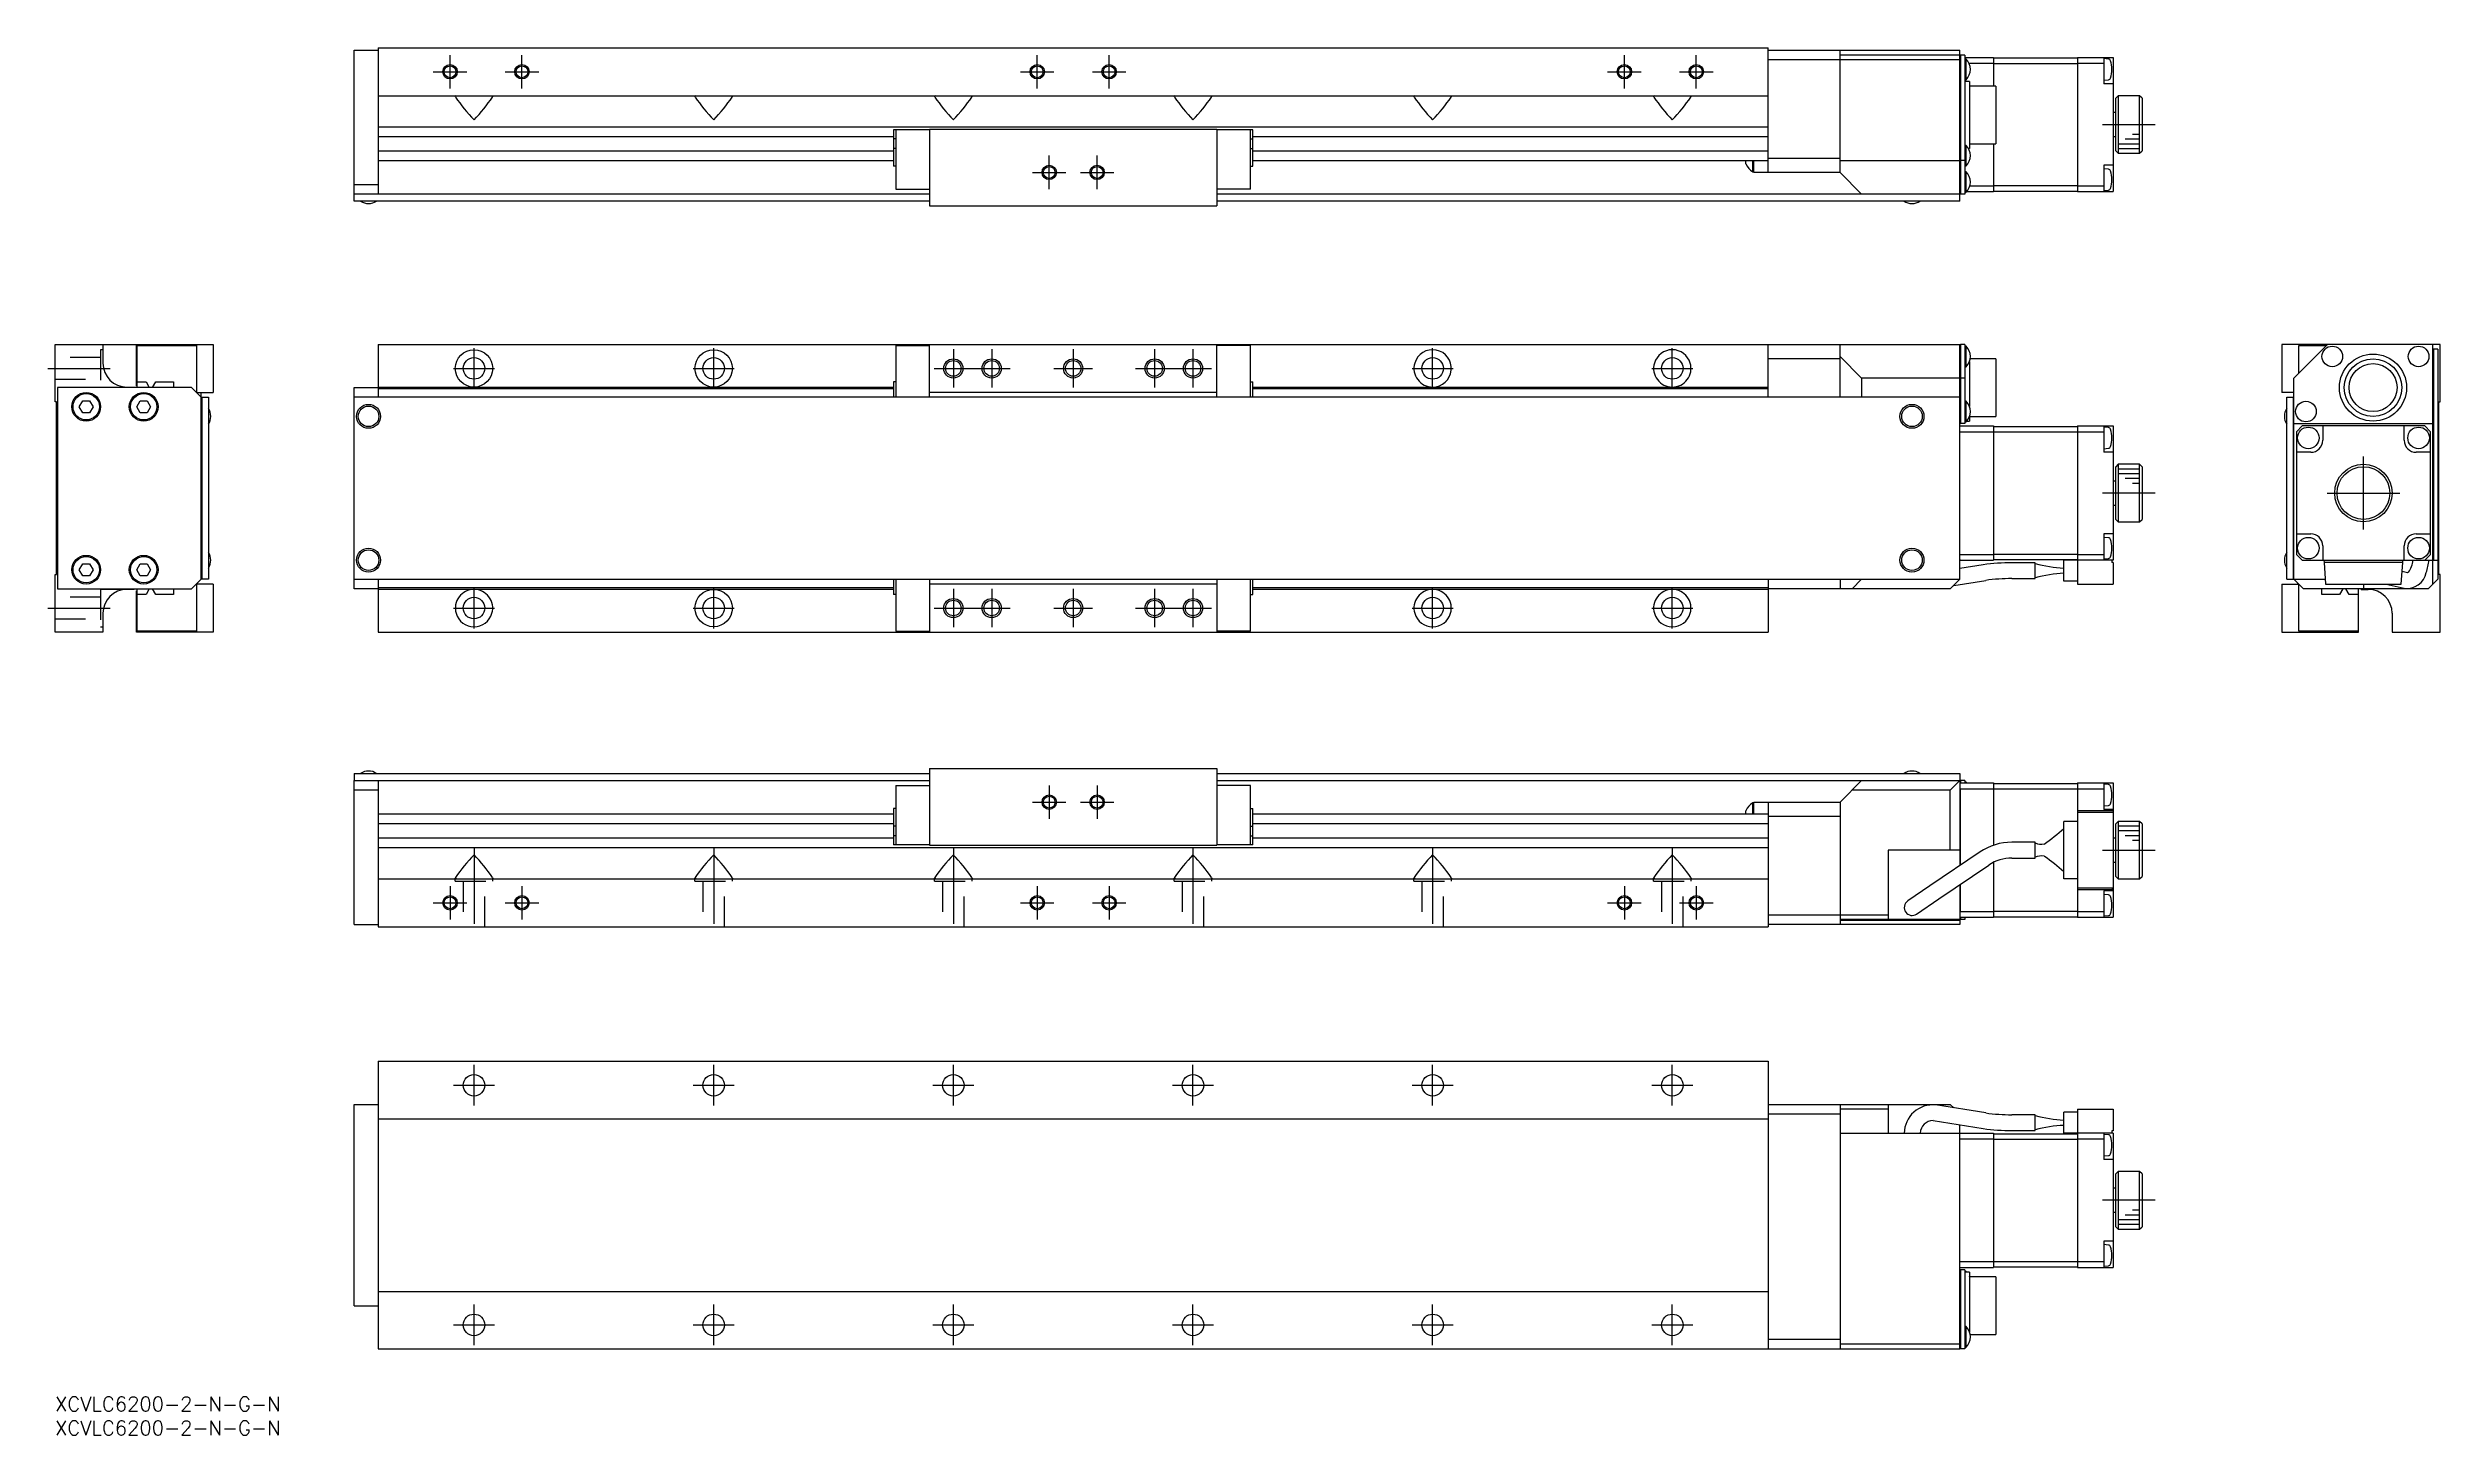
# Model space of a CAD drawing. Extents: x -2 to 498, y -8 to 281.
import ezdxf

# ---------------------------------------------------------------- set-up
doc = ezdxf.new("R2010")
doc.units = 0
doc.header["$LTSCALE"] = 0.5
doc.linetypes.add('CENTER', pattern=[50.8, 31.75, -6.35, 6.35, -6.35])
doc.linetypes.add('DASHED', pattern=[19.05, 12.7, -6.35])
for name, color, linetype in [('MSM_CENTER', 1, 'CENTER'), ('MSM_CONTINUOUS', 7, 'CONTINUOUS'), ('MSM_DASHED', 4, 'DASHED'), ('MSM_NARROW', 5, 'CONTINUOUS'), ('MSM_PART_NUMBER', 7, 'CONTINUOUS')]:
    doc.layers.add(name, color=color, linetype=linetype)
doc.styles.get("Standard").update_dxf_attribs({"font": 'txt.shx', "height": 3, "bigfont": 'bigfont.shx'})

# ---------------------------------------------------------------- blocks, each defined once
blk = doc.blocks.new('*U2')
at = {"layer": 'MSM_PART_NUMBER'}
blk.add_text('XCVLC6200-2-N-G-N', height=3, dxfattribs=at).set_placement((0, -3))
blk = doc.blocks.new('*U3')
at = {"layer": 'MSM_PART_NUMBER'}
blk.add_text('XCVLC6200-2-N-G-N', height=3, dxfattribs=at).set_placement((0, -8))

msp = doc.modelspace()

# ---------------------------------------------------------------- linework, layer by layer
at = {"layer": 'MSM_CENTER'}
for p, q in [((82.41, 272.96), (82.41, 279.96)), ((97.41, 272.96), (97.41, 279.96)), ((204.91, 272.96), (204.91, 279.96)), ((219.91, 272.96), (219.91, 279.96)), ((327.41, 272.96), (327.41, 279.96)), ((342.41, 272.96), (342.41, 279.96)), ((78.91, 276.46), (85.91, 276.46)), ((93.91, 276.46), (100.91, 276.46)), ((201.41, 276.46), (208.41, 276.46)), ((216.41, 276.46), (223.41, 276.46)), ((323.91, 276.46), (330.91, 276.46)), ((338.91, 276.46), (345.91, 276.46)), ((427.19, 265.46), (438.14, 265.46)), ((203.91, 255.46), (210.91, 255.46)), ((207.41, 251.96), (207.41, 258.96)), ((213.91, 255.46), (220.91, 255.46)), ((217.41, 251.96), (217.41, 258.96)), ((87.41, 210.32), (87.41, 218.82)), ((137.41, 210.32), (137.41, 218.82)), ((187.41, 218.57), (187.41, 210.57)), ((195.41, 218.57), (195.41, 210.57)), ((212.41, 218.57), (212.41, 210.57)), ((229.41, 218.57), (229.41, 210.57)), ((237.41, 218.57), (237.41, 210.57)), ((287.41, 210.32), (287.41, 218.82)), ((337.41, 210.32), (337.41, 218.82)), ((-1.5, 214.57), (11.5, 214.57)), ((83.16, 214.57), (91.66, 214.57)), ((133.16, 214.57), (141.66, 214.57)), ((183.41, 214.57), (199.41, 214.57)), ((208.41, 214.57), (216.41, 214.57)), ((225.41, 214.57), (241.41, 214.57)), ((283.16, 214.57), (291.66, 214.57)), ((333.16, 214.57), (341.66, 214.57)), ((481.6, 180.97), (481.6, 196.17)), ((438.14, 188.57), (427.19, 188.57)), ((474, 188.57), (489.2, 188.57)), ((87.41, 160.32), (87.41, 168.82)), ((137.41, 160.32), (137.41, 168.82)), ((187.41, 168.57), (187.41, 160.57)), ((195.41, 168.57), (195.41, 160.57)), ((212.41, 168.57), (212.41, 160.57)), ((229.41, 168.57), (229.41, 160.57)), ((237.41, 168.57), (237.41, 160.57)), ((287.41, 160.32), (287.41, 168.82)), ((337.41, 160.32), (337.41, 168.82)), ((-1.5, 164.57), (11.5, 164.57)), ((83.16, 164.57), (91.66, 164.57)), ((133.16, 164.57), (141.66, 164.57)), ((183.41, 164.57), (199.41, 164.57)), ((208.41, 164.57), (216.41, 164.57)), ((225.41, 164.57), (241.41, 164.57)), ((283.16, 164.57), (291.66, 164.57)), ((333.16, 164.57), (341.66, 164.57)), ((207.41, 127.57), (207.41, 120.57)), ((217.41, 127.57), (217.41, 120.57)), ((203.91, 124.07), (210.91, 124.07)), ((213.91, 124.07), (220.91, 124.07)), ((87.41, 114.57), (87.41, 96.07)), ((137.41, 114.57), (137.41, 96.07)), ((187.41, 114.57), (187.41, 96.07)), ((237.41, 114.57), (237.41, 96.07)), ((287.41, 114.57), (287.41, 96.07)), ((337.41, 114.57), (337.41, 96.07)), ((427.19, 114.07), (438.14, 114.07)), ((82.41, 106.57), (82.41, 99.57)), ((97.41, 106.57), (97.41, 99.57)), ((204.91, 106.57), (204.91, 99.57)), ((219.91, 106.57), (219.91, 99.57)), ((327.41, 106.57), (327.41, 99.57)), ((342.41, 106.57), (342.41, 99.57)), ((78.91, 103.07), (85.91, 103.07)), ((93.91, 103.07), (100.91, 103.07)), ((201.41, 103.07), (208.41, 103.07)), ((216.41, 103.07), (223.41, 103.07)), ((323.91, 103.07), (330.91, 103.07)), ((338.91, 103.07), (345.91, 103.07)), ((83.16, 65), (91.66, 65)), ((87.41, 60.75), (87.41, 69.25)), ((133.16, 65), (141.66, 65)), ((137.41, 60.75), (137.41, 69.25)), ((183.16, 65), (191.66, 65)), ((187.41, 60.75), (187.41, 69.25)), ((233.16, 65), (241.66, 65)), ((237.41, 60.75), (237.41, 69.25)), ((283.16, 65), (291.66, 65)), ((287.41, 60.75), (287.41, 69.25)), ((333.16, 65), (341.66, 65)), ((337.41, 60.75), (337.41, 69.25)), ((438.14, 41), (427.19, 41)), ((83.16, 15), (91.66, 15)), ((87.41, 10.75), (87.41, 19.25)), ((133.16, 15), (141.66, 15)), ((137.41, 10.75), (137.41, 19.25)), ((183.16, 15), (191.66, 15)), ((187.41, 10.75), (187.41, 19.25)), ((233.16, 15), (241.66, 15)), ((237.41, 10.75), (237.41, 19.25)), ((283.16, 15), (291.66, 15)), ((287.41, 10.75), (287.41, 19.25)), ((333.16, 15), (341.66, 15)), ((337.41, 10.75), (337.41, 19.25))]:
    msp.add_line(p, q, dxfattribs=at)
at = {"layer": 'MSM_CONTINUOUS'}
for p, q in [((62.41, 250.96), (62.41, 280.96)), ((62.41, 280.96), (67.41, 280.96)), ((67.41, 281.46), (67.41, 250.96)), ((67.41, 281.46), (357.41, 281.46)), ((357.41, 255.46), (357.41, 281.46)), ((357.41, 280.96), (397.41, 280.96)), ((372.41, 255.46), (372.41, 280.96)), ((397.41, 279.96), (372.41, 279.96)), ((397.41, 280.06), (397.31, 279.96)), ((397.41, 280.06), (397.41, 280.96)), ((397.41, 250.96), (397.41, 279.96)), ((397.51, 279.96), (397.41, 279.86)), ((397.51, 279.96), (397.51, 250.96)), ((398.41, 279.96), (397.51, 279.96)), ((398.41, 279.96), (398.41, 250.96)), ((397.41, 278.96), (357.41, 278.96)), ((398.41, 279.46), (404.41, 279.46)), ((398.7, 279.11), (398.41, 279.11)), ((398.41, 274.81), (398.7, 274.81)), ((398.7, 274.81), (398.7, 279.11)), ((399.32, 278.26), (404.41, 278.26)), ((404.41, 279.46), (404.41, 273.46)), ((404.41, 279.36), (421.91, 279.36)), ((404.41, 278.21), (421.91, 278.21)), ((421.91, 279.46), (421.91, 251.46)), ((421.91, 279.46), (429.41, 279.46)), ((421.91, 278.26), (427.41, 278.26)), ((427.41, 279.46), (427.41, 273.96)), ((428.4, 279.12), (427.41, 279.21)), ((427.41, 274.71), (428.4, 274.79)), ((429.41, 279.46), (429.41, 251.46)), ((67.41, 271.46), (357.41, 271.46)), ((83.67, 271.46), (83.51, 271.33)), ((83.54, 271.2), (83.51, 271.33)), ((91.15, 271.46), (91.31, 271.33)), ((91.28, 271.2), (91.31, 271.33)), ((133.67, 271.46), (133.51, 271.33)), ((133.54, 271.2), (133.51, 271.33)), ((141.15, 271.46), (141.31, 271.33)), ((141.28, 271.2), (141.31, 271.33)), ((183.67, 271.46), (183.51, 271.33)), ((183.54, 271.2), (183.51, 271.33)), ((191.15, 271.46), (191.31, 271.33)), ((191.28, 271.2), (191.31, 271.33)), ((233.67, 271.46), (233.51, 271.33)), ((233.54, 271.2), (233.51, 271.33)), ((241.15, 271.46), (241.31, 271.33)), ((241.28, 271.2), (241.31, 271.33)), ((283.67, 271.46), (283.51, 271.33)), ((283.54, 271.2), (283.51, 271.33)), ((291.15, 271.46), (291.31, 271.33)), ((291.28, 271.2), (291.31, 271.33)), ((333.67, 271.46), (333.51, 271.33)), ((333.54, 271.2), (333.51, 271.33)), ((341.15, 271.46), (341.31, 271.33)), ((341.28, 271.2), (341.31, 271.33)), ((399.41, 274.46), (398.41, 274.46)), ((399.41, 274.46), (399.41, 260.46)), ((404.91, 273.46), (399.41, 273.46)), ((404.91, 273.46), (404.91, 261.46)), ((429.41, 273.96), (427.41, 273.96)), ((430.41, 271.46), (429.91, 270.96)), ((429.91, 259.96), (429.91, 270.96)), ((434.91, 271.46), (430.41, 271.46)), ((430.41, 271.46), (430.41, 259.46)), ((435.41, 270.96), (434.91, 271.46)), ((434.91, 259.46), (434.91, 271.46)), ((435.41, 270.96), (435.41, 259.96)), ((67.41, 264.96), (357.41, 264.96)), ((429.91, 267.96), (429.41, 267.96)), ((67.41, 262.99), (174.91, 262.99)), ((174.91, 259.92), (67.41, 259.92)), ((174.91, 264.36), (174.91, 256.76)), ((182.41, 264.36), (174.91, 264.36)), ((175.41, 262.48), (174.91, 262.48)), ((175.41, 260.43), (174.91, 260.43)), ((175.41, 264.36), (175.41, 251.96)), ((182.41, 264.46), (182.41, 248.46)), ((182.41, 264.46), (242.41, 264.46)), ((242.41, 264.46), (242.41, 248.46)), ((249.91, 264.36), (242.41, 264.36)), ((249.41, 251.96), (249.41, 264.36)), ((249.41, 262.48), (249.91, 262.48)), ((249.41, 260.43), (249.91, 260.43)), ((249.91, 256.76), (249.91, 264.36)), ((249.91, 262.99), (357.41, 262.99)), ((357.41, 259.92), (249.91, 259.92)), ((398.7, 261.11), (398.41, 261.11)), ((398.7, 256.81), (398.7, 261.11)), ((399.21, 260.46), (399.41, 260.46)), ((399.41, 261.46), (404.91, 261.46)), ((404.41, 261.46), (404.41, 251.46)), ((429.41, 262.96), (429.91, 262.96)), ((429.91, 259.96), (430.41, 259.46)), ((434.91, 259.46), (435.41, 259.96)), ((67.41, 257.96), (174.91, 257.96)), ((175.41, 256.76), (174.91, 256.76)), ((175.41, 256.76), (174.91, 256.76)), ((249.41, 256.76), (249.91, 256.76)), ((249.41, 256.76), (249.91, 256.76)), ((249.91, 257.96), (357.41, 257.96)), ((352.76, 257.24), (352.76, 257.96)), ((354.21, 255.61), (354.21, 257.96)), ((354.21, 255.61), (354.41, 255.61)), ((354.41, 255.46), (354.41, 257.96)), ((372.41, 255.46), (354.41, 255.46)), ((357.41, 258.46), (372.41, 258.46)), ((372.41, 257.96), (397.41, 257.96)), ((372.41, 255.46), (376.91, 250.96)), ((397.41, 258), (397.51, 257.96)), ((398.41, 257.96), (397.51, 257.96)), ((398.41, 256.81), (398.7, 256.81)), ((398.7, 255.61), (398.41, 255.61)), ((398.7, 251.31), (398.7, 255.61)), ((427.41, 256.96), (427.41, 251.46)), ((429.41, 256.96), (427.41, 256.96)), ((428.4, 256.12), (427.41, 256.21)), ((430.41, 259.46), (434.91, 259.46)), ((62.41, 252.96), (67.41, 252.96)), ((182.41, 250.96), (62.41, 250.96)), ((62.51, 250.96), (62.41, 250.86)), ((62.41, 249.46), (62.41, 250.86)), ((175.41, 251.96), (182.41, 251.96)), ((175.41, 251.96), (182.41, 251.96)), ((249.41, 251.96), (242.41, 251.96)), ((249.41, 251.96), (242.41, 251.96)), ((397.41, 250.96), (242.41, 250.96)), ((397.41, 250.86), (397.31, 250.96)), ((397.41, 251.06), (397.51, 250.96)), ((397.41, 249.46), (397.41, 250.86)), ((398.41, 250.96), (397.51, 250.96)), ((398.41, 251.31), (398.7, 251.31)), ((398.85, 251.46), (404.41, 251.46)), ((399.5, 252.66), (404.41, 252.66)), ((404.41, 252.7), (421.91, 252.7)), ((404.41, 251.56), (421.91, 251.56)), ((421.91, 252.66), (427.41, 252.66)), ((421.91, 251.46), (429.41, 251.46)), ((427.41, 251.71), (428.4, 251.79)), ((182.41, 249.46), (62.41, 249.46)), ((182.41, 248.46), (242.41, 248.46)), ((397.41, 249.46), (242.41, 249.46)), ((0, 207.57), (0, 219.57)), ((0, 219.57), (33, 219.57)), ((10, 219.57), (10, 215.67)), ((17, 219.47), (10, 219.47)), ((17, 210.97), (17, 219.57)), ((17.1, 210.57), (17.1, 219.37)), ((17.1, 219.37), (29.5, 219.37)), ((29.5, 219.37), (29.5, 209.57)), ((33, 219.57), (33, 209.57)), ((67.41, 219.57), (67.41, 208.57)), ((67.41, 219.57), (397.41, 219.57)), ((175.41, 219.37), (175.41, 208.57)), ((175.41, 219.37), (182.41, 219.37)), ((182.41, 208.57), (182.41, 219.57)), ((242.41, 208.57), (242.41, 219.57)), ((249.41, 219.37), (242.41, 219.37)), ((249.41, 208.57), (249.41, 219.37)), ((357.41, 208.57), (357.41, 219.57)), ((372.41, 216.57), (357.41, 216.57)), ((372.41, 208.57), (372.41, 219.57)), ((372.41, 217.07), (376.91, 212.57)), ((397.41, 170.57), (397.41, 219.57)), ((397.41, 219.47), (397.51, 219.57)), ((397.51, 219.57), (397.51, 203.07)), ((398.41, 219.57), (397.51, 219.57)), ((398.41, 219.57), (398.41, 203.07)), ((398.7, 219.22), (398.41, 219.22)), ((398.41, 214.92), (398.7, 214.92)), ((398.7, 214.92), (398.7, 219.22)), ((399.41, 216), (399.41, 206.65)), ((404.91, 216.57), (399.57, 216.57)), ((404.91, 216.57), (404.91, 204.57)), ((497.6, 219.57), (464.6, 219.57)), ((464.6, 219.57), (464.6, 209.57)), ((474.1, 219.57), (467.1, 212.57)), ((468.1, 219.37), (473.9, 219.37)), ((468.1, 213.57), (468.1, 219.37)), ((496.1, 169.57), (496.1, 219.57)), ((497.1, 218.57), (496.1, 218.57)), ((496.2, 218.57), (496.2, 174.57)), ((497.1, 218.57), (497.1, 170.57)), ((497.6, 207.57), (497.6, 219.57)), ((28.5, 210.57), (0.5, 210.57)), ((0.5, 210.57), (0.5, 168.57)), ((15, 210.67), (16.5, 210.67)), ((16.5, 210.57), (16.5, 210.67)), ((17.1, 210.97), (17, 210.97)), ((17.1, 211.77), (18.98, 211.77)), ((18.98, 211.77), (19.66, 210.58)), ((20.34, 210.58), (21.02, 211.77)), ((21.02, 211.77), (24.7, 211.77)), ((24.7, 211.77), (24.7, 210.57)), ((30.5, 208.57), (28.5, 210.57)), ((62.41, 168.57), (62.41, 210.57)), ((62.41, 210.57), (67.41, 210.57)), ((67.41, 210.67), (174.91, 210.67)), ((67.41, 210.37), (174.91, 210.37)), ((175.41, 211.77), (174.91, 211.77)), ((174.91, 211.77), (174.91, 208.57)), ((249.41, 211.77), (249.91, 211.77)), ((249.91, 208.57), (249.91, 211.77)), ((249.91, 210.67), (357.41, 210.67)), ((249.91, 210.37), (357.41, 210.37)), ((376.91, 212.57), (376.91, 208.57)), ((397.41, 212.57), (376.91, 212.57)), ((397.41, 212.53), (397.51, 212.57)), ((398.41, 212.57), (397.51, 212.57)), ((467.1, 170.57), (467.1, 212.57)), ((0.3, 207.57), (0, 207.57)), ((0.3, 171.57), (0.3, 207.57)), ((5.06, 206.57), (5.78, 207.82)), ((5.78, 205.32), (5.06, 206.57)), ((5.78, 207.82), (7.22, 207.82)), ((7.22, 205.32), (5.78, 205.32)), ((7.22, 207.82), (7.94, 206.57)), ((7.94, 206.57), (7.22, 205.32)), ((17.06, 206.57), (17.78, 207.82)), ((17.78, 205.32), (17.06, 206.57)), ((17.78, 207.82), (19.22, 207.82)), ((19.22, 205.32), (17.78, 205.32)), ((19.22, 207.82), (19.94, 206.57)), ((19.94, 206.57), (19.22, 205.32)), ((29.7, 209.57), (33, 209.57)), ((29.7, 209.37), (29.7, 209.57)), ((30.5, 170.57), (30.5, 209.57)), ((30.5, 208.57), (32, 208.57)), ((30.6, 208.57), (30.6, 170.57)), ((32, 208.57), (32, 170.57)), ((397.41, 208.57), (62.41, 208.57)), ((242.41, 209.57), (182.41, 209.57)), ((398.7, 207.72), (398.41, 207.72)), ((398.7, 203.42), (398.7, 207.72)), ((467.1, 209.57), (464.6, 209.57)), ((465.6, 208.57), (467.1, 208.57)), ((465.6, 170.57), (465.6, 208.57)), ((467, 170.57), (467, 208.57)), ((497.3, 207.57), (497.6, 207.57)), ((497.3, 171.57), (497.3, 207.57)), ((397.41, 203.17), (397.51, 203.07)), ((397.41, 202.57), (404.41, 202.57)), ((397.41, 201.37), (404.41, 201.37)), ((398.41, 203.07), (397.51, 203.07)), ((398.41, 203.42), (398.7, 203.42)), ((398.85, 203.57), (399.41, 203.57)), ((399.41, 204.5), (399.41, 203.57)), ((399.44, 204.57), (404.91, 204.57)), ((404.41, 202.57), (404.41, 174.57)), ((404.41, 202.47), (421.91, 202.47)), ((404.41, 201.33), (421.91, 201.33)), ((421.91, 202.57), (429.41, 202.57)), ((421.91, 202.57), (421.91, 169.57)), ((421.91, 201.37), (427.41, 201.37)), ((427.41, 202.57), (427.41, 197.07)), ((428.4, 202.24), (427.41, 202.32)), ((429.41, 202.57), (429.41, 174.57)), ((467.1, 203.07), (496.1, 203.07)), ((468.8, 202.57), (467.6, 201.37)), ((467.6, 201.37), (467.6, 175.77)), ((494.4, 202.57), (468.8, 202.57)), ((473.1, 202.57), (473.1, 199.57)), ((490.1, 199.57), (490.1, 202.57)), ((495.6, 201.37), (494.4, 202.57)), ((495.6, 175.77), (495.6, 201.37)), ((427.41, 197.82), (428.4, 197.91)), ((429.41, 197.07), (427.41, 197.07)), ((470.6, 197.07), (467.6, 197.07)), ((495.6, 197.07), (492.6, 197.07)), ((429.91, 191.07), (429.41, 191.07)), ((430.41, 194.57), (429.91, 194.07)), ((429.91, 183.07), (429.91, 194.07)), ((430.41, 194.57), (430.41, 182.57)), ((434.91, 194.57), (430.41, 194.57)), ((434.91, 182.57), (434.91, 194.57)), ((435.41, 194.07), (434.91, 194.57)), ((435.41, 194.07), (435.41, 183.07)), ((429.41, 186.07), (429.91, 186.07)), ((427.41, 180.07), (427.41, 174.57)), ((429.41, 180.07), (427.41, 180.07)), ((429.91, 183.07), (430.41, 182.57)), ((430.41, 182.57), (434.91, 182.57)), ((434.91, 182.57), (435.41, 183.07)), ((467.6, 180.07), (470.6, 180.07)), ((492.6, 180.07), (495.6, 180.07)), ((397.41, 175.77), (404.41, 175.77)), ((404.41, 175.82), (421.91, 175.82)), ((421.91, 175.77), (427.41, 175.77)), ((428.4, 179.24), (427.41, 179.32)), ((427.41, 174.82), (428.4, 174.91)), ((467.6, 175.77), (468.8, 174.57)), ((473.1, 177.57), (473.1, 174.57)), ((490.1, 174.57), (490.1, 177.57)), ((494.4, 174.57), (495.6, 175.77)), ((0, 159.57), (0, 171.57)), ((0, 171.57), (0.3, 171.57)), ((5.06, 172.57), (5.78, 173.82)), ((5.78, 171.32), (5.06, 172.57)), ((5.78, 173.82), (7.22, 173.82)), ((7.22, 171.32), (5.78, 171.32)), ((7.22, 173.82), (7.94, 172.57)), ((7.94, 172.57), (7.22, 171.32)), ((17.06, 172.57), (17.78, 173.82)), ((17.78, 171.32), (17.06, 172.57)), ((17.78, 173.82), (19.22, 173.82)), ((19.22, 171.32), (17.78, 171.32)), ((19.22, 173.82), (19.94, 172.57)), ((19.94, 172.57), (19.22, 171.32)), ((28.5, 168.57), (30.5, 170.57)), ((29.7, 169.57), (29.7, 169.77)), ((32, 170.57), (30.5, 170.57)), ((62.41, 170.57), (397.41, 170.57)), ((67.41, 170.57), (67.41, 159.57)), ((174.91, 170.57), (174.91, 167.37)), ((175.41, 170.57), (175.41, 159.77)), ((182.41, 170.57), (182.41, 159.57)), ((242.41, 170.57), (242.41, 159.57)), ((249.41, 159.77), (249.41, 170.57)), ((249.91, 167.37), (249.91, 170.57)), ((357.41, 170.57), (357.41, 159.57)), ((372.41, 170.57), (372.41, 168.57)), ((376.91, 170.57), (374.91, 168.57)), ((395.41, 168.57), (397.41, 170.57)), ((396.12, 169.28), (402.8, 170.34)), ((397.41, 174.67), (397.51, 174.57)), ((402.28, 173.6), (397.41, 172.83)), ((397.51, 174.57), (404.41, 174.57)), ((404.41, 174.67), (421.91, 174.67)), ((413.11, 174.02), (408.25, 174.02)), ((408.25, 170.72), (413.11, 170.72)), ((413.11, 170.72), (413.11, 174.02)), ((419.11, 170.17), (419.11, 174.57)), ((429.41, 174.57), (419.11, 174.57)), ((421.91, 170.17), (419.11, 170.17)), ((429.11, 174.57), (429.11, 174.07)), ((429.41, 174.07), (429.11, 174.07)), ((429.41, 174.07), (429.41, 169.57)), ((465.6, 170.57), (473.63, 170.57)), ((469.1, 168.57), (467.1, 170.57)), ((467.9, 169.57), (467.9, 169.77)), ((468.8, 174.57), (496.1, 174.57)), ((473.35, 174.57), (473.39, 174.07)), ((489.82, 174.07), (473.39, 174.07)), ((473.39, 174.07), (473.7, 169.57)), ((489.5, 169.57), (489.82, 174.07)), ((490.81, 171.92), (489.69, 172.18)), ((489.82, 174.07), (489.85, 174.57)), ((490.87, 171.96), (490.79, 171.92)), ((490.97, 172.04), (490.87, 171.96)), ((495.1, 168.57), (497.1, 170.57)), ((496.2, 174.57), (496.1, 174.67)), ((496.2, 174.57), (497.1, 174.57)), ((497.6, 171.57), (497.3, 171.57)), ((497.6, 159.57), (497.6, 171.57)), ((0.5, 168.57), (28.5, 168.57)), ((16.5, 168.47), (15, 168.47)), ((16.5, 168.47), (16.5, 168.57)), ((17, 159.57), (17, 168.17)), ((17, 168.17), (17.1, 168.17)), ((17.1, 159.77), (17.1, 168.57)), ((18.98, 167.37), (17.1, 167.37)), ((19.66, 168.57), (18.98, 167.37)), ((21.02, 167.37), (20.34, 168.57)), ((24.7, 167.37), (21.02, 167.37)), ((24.7, 168.57), (24.7, 167.37)), ((29.5, 169.57), (29.5, 159.77)), ((33, 169.57), (29.7, 169.57)), ((33, 169.57), (33, 159.57)), ((67.41, 168.57), (62.41, 168.57)), ((174.91, 168.77), (67.41, 168.77)), ((174.91, 168.47), (67.41, 168.47)), ((175.41, 167.37), (174.91, 167.37)), ((242.41, 169.57), (182.41, 169.57)), ((249.41, 167.37), (249.91, 167.37)), ((357.41, 168.77), (249.91, 168.77)), ((357.41, 168.47), (249.91, 168.47)), ((395.41, 168.57), (357.41, 168.57)), ((421.91, 169.57), (429.41, 169.57)), ((464.6, 169.57), (464.6, 159.57)), ((464.6, 169.57), (467.9, 169.57)), ((468.1, 159.77), (468.1, 169.57)), ((495.1, 168.57), (469.1, 168.57)), ((472.9, 167.37), (472.9, 168.57)), ((476.58, 167.37), (472.9, 167.37)), ((473.7, 169.57), (489.5, 169.57)), ((477.27, 168.57), (476.58, 167.37)), ((478.63, 167.37), (477.94, 168.57)), ((480.5, 167.37), (478.63, 167.37)), ((480.5, 168.57), (480.5, 159.77)), ((480.6, 168.17), (480.5, 168.17)), ((480.6, 159.57), (480.6, 168.17)), ((481.1, 168.47), (481.1, 168.57)), ((481.1, 168.47), (482.6, 168.47)), ((481.6, 169.57), (481.6, 168.57)), ((486.34, 169.57), (490.06, 168.71)), ((490.06, 168.71), (490.07, 168.7)), ((10, 163.47), (10, 159.57)), ((29.5, 159.77), (17.1, 159.77)), ((175.41, 159.77), (182.41, 159.77)), ((249.41, 159.77), (242.41, 159.77)), ((480.5, 159.77), (468.1, 159.77)), ((487.6, 163.47), (487.6, 159.57)), ((10, 159.57), (0, 159.57)), ((33, 159.57), (17, 159.57)), ((67.41, 159.57), (357.41, 159.57)), ((464.6, 159.57), (480.6, 159.57)), ((487.6, 159.57), (497.6, 159.57)), ((62.41, 130.07), (62.41, 128.67)), ((62.41, 130.07), (182.41, 130.07)), ((182.41, 131.07), (182.41, 115.07)), ((182.41, 131.07), (242.41, 131.07)), ((242.41, 131.07), (242.41, 115.07)), ((242.41, 130.07), (397.41, 130.07)), ((397.41, 130.07), (397.41, 128.67)), ((62.41, 128.67), (62.51, 128.57)), ((62.41, 128.57), (182.41, 128.57)), ((62.41, 98.57), (62.41, 128.57)), ((67.41, 126.57), (62.41, 126.57)), ((67.41, 128.57), (67.41, 98.07)), ((175.41, 127.57), (175.41, 115.17)), ((175.41, 127.57), (182.41, 127.57)), ((242.41, 128.57), (397.41, 128.57)), ((249.41, 127.57), (242.41, 127.57)), ((249.41, 115.17), (249.41, 127.57)), ((376.91, 128.57), (372.51, 124.17)), ((395.41, 126.57), (374.91, 126.57)), ((395.41, 126.57), (397.41, 128.57)), ((395.41, 114.07), (395.41, 126.57)), ((397.31, 128.57), (397.41, 128.67)), ((397.41, 128.57), (397.41, 110.84)), ((397.41, 128.47), (397.51, 128.57)), ((397.41, 128.07), (404.41, 128.07)), ((397.41, 126.97), (397.51, 126.87)), ((397.51, 128.57), (397.51, 128.07)), ((398.41, 128.57), (397.51, 128.57)), ((397.51, 126.87), (404.41, 126.87)), ((397.51, 110.91), (397.51, 126.87)), ((398.41, 128.57), (398.41, 128.07)), ((398.7, 128.22), (398.41, 128.22)), ((398.7, 128.07), (398.7, 128.22)), ((404.41, 128.07), (404.41, 115.08)), ((404.41, 127.97), (421.91, 127.97)), ((404.41, 126.82), (421.91, 126.82)), ((421.91, 128.07), (421.91, 100.07)), ((421.91, 128.07), (429.41, 128.07)), ((421.91, 126.87), (427.41, 126.87)), ((427.41, 128.07), (427.41, 122.57)), ((428.4, 127.73), (427.41, 127.82)), ((429.41, 128.07), (429.41, 100.07)), ((174.91, 121.57), (67.41, 121.57)), ((174.91, 122.77), (174.91, 115.17)), ((175.41, 122.77), (174.91, 122.77)), ((249.41, 122.77), (249.91, 122.77)), ((249.91, 115.17), (249.91, 122.77)), ((357.41, 121.57), (249.91, 121.57)), ((352.76, 121.57), (352.76, 122.29)), ((354.21, 121.57), (354.21, 123.92)), ((354.41, 123.92), (354.21, 123.92)), ((354.41, 124.07), (372.41, 124.07)), ((354.41, 121.57), (354.41, 124.07)), ((357.41, 124.07), (357.41, 98.07)), ((372.41, 121.07), (357.41, 121.07)), ((372.41, 124.07), (372.51, 124.17)), ((372.41, 124.07), (372.41, 98.57)), ((419.11, 108.07), (419.11, 120.07)), ((421.91, 120.07), (419.11, 120.07)), ((421.91, 122.32), (429.11, 122.32)), ((421.91, 121.97), (429.41, 121.97)), ((427.41, 123.32), (428.4, 123.4)), ((429.41, 122.57), (427.41, 122.57)), ((429.11, 122.32), (429.11, 122.28)), ((429.41, 122.28), (429.11, 122.28)), ((430.41, 120.07), (429.91, 119.57)), ((430.41, 120.07), (430.41, 108.07)), ((434.91, 120.07), (430.41, 120.07)), ((434.91, 108.07), (434.91, 120.07)), ((435.41, 119.57), (434.91, 120.07)), ((67.41, 119.6), (174.91, 119.6)), ((174.91, 116.53), (67.41, 116.53)), ((175.41, 119.09), (174.91, 119.09)), ((175.41, 117.04), (174.91, 117.04)), ((182.41, 115.17), (174.91, 115.17)), ((182.41, 115.07), (242.41, 115.07)), ((249.91, 115.17), (242.41, 115.17)), ((249.41, 119.09), (249.91, 119.09)), ((249.41, 117.04), (249.91, 117.04)), ((249.91, 119.6), (357.41, 119.6)), ((357.41, 116.53), (249.91, 116.53)), ((413.11, 115.72), (408.25, 115.72)), ((413.11, 112.42), (413.11, 115.72)), ((429.91, 116.57), (429.41, 116.57)), ((429.91, 108.57), (429.91, 119.57)), ((435.41, 119.57), (435.41, 108.57)), ((357.41, 114.57), (67.41, 114.57)), ((382.41, 114.07), (382.41, 99.57)), ((397.41, 114.07), (382.41, 114.07)), ((401.61, 113.69), (391.16, 106.6)), ((393.01, 103.87), (403.46, 110.95)), ((404.41, 111.51), (404.41, 100.07)), ((408.25, 112.42), (413.11, 112.42)), ((414.97, 112.81), (415.06, 112.77)), ((429.41, 111.57), (429.91, 111.57)), ((67.41, 108.07), (357.41, 108.07)), ((83.54, 108.32), (83.51, 108.19)), ((83.67, 108.07), (83.51, 108.19)), ((91.15, 108.07), (91.31, 108.19)), ((91.28, 108.32), (91.31, 108.19)), ((133.54, 108.32), (133.51, 108.19)), ((133.67, 108.07), (133.51, 108.19)), ((141.15, 108.07), (141.31, 108.19)), ((141.28, 108.32), (141.31, 108.19)), ((183.54, 108.32), (183.51, 108.19)), ((183.67, 108.07), (183.51, 108.19)), ((191.15, 108.07), (191.31, 108.19)), ((191.28, 108.32), (191.31, 108.19)), ((233.54, 108.32), (233.51, 108.19)), ((233.67, 108.07), (233.51, 108.19)), ((241.15, 108.07), (241.31, 108.19)), ((241.28, 108.32), (241.31, 108.19)), ((283.54, 108.32), (283.51, 108.19)), ((283.67, 108.07), (283.51, 108.19)), ((291.15, 108.07), (291.31, 108.19)), ((291.28, 108.32), (291.31, 108.19)), ((333.54, 108.32), (333.51, 108.19)), ((333.67, 108.07), (333.51, 108.19)), ((341.15, 108.07), (341.31, 108.19)), ((341.28, 108.32), (341.31, 108.19)), ((391.16, 106.6), (386.53, 103.46)), ((397.41, 106.85), (397.41, 99.57)), ((397.51, 101.27), (397.51, 106.92)), ((421.91, 108.07), (419.11, 108.07)), ((421.91, 106.17), (429.41, 106.17)), ((421.91, 105.82), (429.11, 105.82)), ((427.41, 105.57), (427.41, 100.07)), ((429.41, 105.57), (427.41, 105.57)), ((428.4, 104.73), (427.41, 104.82)), ((429.41, 105.85), (429.11, 105.85)), ((429.11, 105.85), (429.11, 105.82)), ((429.91, 108.57), (430.41, 108.07)), ((430.41, 108.07), (434.91, 108.07)), ((434.91, 108.07), (435.41, 108.57)), ((357.41, 100.57), (382.41, 100.57)), ((388.38, 100.73), (393.01, 103.87)), ((397.51, 101.27), (397.41, 101.17)), ((397.41, 100.07), (404.41, 100.07)), ((397.51, 101.27), (404.41, 101.27)), ((397.51, 100.07), (397.51, 99.57)), ((398.41, 100.07), (398.41, 99.57)), ((404.41, 101.31), (421.91, 101.31)), ((404.41, 100.17), (421.91, 100.17)), ((421.91, 101.27), (427.41, 101.27)), ((421.91, 100.07), (429.41, 100.07)), ((427.41, 100.32), (428.4, 100.4)), ((62.41, 98.57), (67.41, 98.57)), ((67.41, 98.07), (357.41, 98.07)), ((397.41, 98.57), (357.41, 98.57)), ((397.41, 99.57), (372.41, 99.57)), ((372.41, 99.47), (397.41, 99.47)), ((397.41, 99.47), (397.31, 99.57)), ((397.51, 99.57), (397.41, 99.67)), ((397.41, 99.47), (397.41, 98.57)), ((398.41, 99.57), (397.51, 99.57)), ((67.41, 70), (357.41, 70)), ((67.41, 70), (67.41, 10)), ((357.41, 70), (357.41, 10)), ((62.41, 61), (67.41, 61)), ((62.41, 19), (62.41, 61)), ((357.41, 61), (395.41, 61)), ((372.41, 61), (372.41, 10)), ((382.41, 60), (372.41, 60)), ((382.41, 61), (382.41, 55)), ((402.8, 59.24), (392.35, 60.89)), ((396.12, 60.29), (395.41, 61)), ((421.91, 60), (421.91, 27)), ((421.91, 60), (429.41, 60)), ((429.41, 60), (429.41, 55.5)), ((67.41, 58), (357.41, 58)), ((372.41, 59), (357.41, 59)), ((372.41, 55), (397.41, 55)), ((391.83, 57.63), (402.28, 55.98)), ((397.41, 10), (397.41, 56.75)), ((397.51, 55), (397.41, 54.9)), ((397.51, 55), (404.41, 55)), ((404.41, 55), (404.41, 27)), ((413.11, 58.85), (408.25, 58.85)), ((408.25, 55.55), (413.11, 55.55)), ((413.11, 55.55), (413.11, 58.85)), ((419.11, 55), (419.11, 59.4)), ((421.91, 59.4), (419.11, 59.4)), ((429.41, 55), (419.11, 55)), ((427.41, 55), (427.41, 49.5)), ((429.41, 55.5), (429.11, 55.5)), ((429.11, 55.5), (429.11, 55)), ((429.41, 55), (429.41, 27)), ((397.41, 53.8), (404.41, 53.8)), ((404.41, 54.9), (421.91, 54.9)), ((404.41, 53.76), (421.91, 53.76)), ((421.91, 53.8), (427.41, 53.8)), ((428.4, 54.66), (427.41, 54.75)), ((427.41, 50.25), (428.4, 50.34)), ((429.41, 49.5), (427.41, 49.5)), ((430.41, 47), (429.91, 46.5)), ((429.91, 35.5), (429.91, 46.5)), ((430.41, 47), (430.41, 35)), ((434.91, 47), (430.41, 47)), ((434.91, 35), (434.91, 47)), ((435.41, 46.5), (434.91, 47)), ((435.41, 46.5), (435.41, 35.5)), ((429.91, 43.5), (429.41, 43.5)), ((429.41, 38.5), (429.91, 38.5)), ((429.91, 35.5), (430.41, 35)), ((430.41, 35), (434.91, 35)), ((434.91, 35), (435.41, 35.5)), ((429.41, 32.5), (427.41, 32.5)), ((427.41, 32.5), (427.41, 27)), ((428.4, 31.66), (427.41, 31.75)), ((397.41, 28.2), (404.41, 28.2)), ((397.41, 27), (404.41, 27)), ((397.51, 26.5), (397.41, 26.4)), ((397.51, 26.5), (397.51, 10)), ((398.41, 26.5), (397.51, 26.5)), ((398.41, 26.5), (398.41, 10)), ((398.7, 26.15), (398.41, 26.15)), ((399.41, 26), (398.41, 26)), ((398.7, 26), (398.7, 26.15)), ((399.41, 26), (399.41, 13.58)), ((404.91, 25), (399.41, 25)), ((404.41, 28.24), (421.91, 28.24)), ((404.41, 27.1), (421.91, 27.1)), ((404.91, 25), (404.91, 13)), ((421.91, 28.2), (427.41, 28.2)), ((421.91, 27), (429.41, 27)), ((427.41, 27.25), (428.4, 27.34)), ((67.41, 22), (357.41, 22)), ((62.41, 19), (67.41, 19)), ((67.41, 10), (397.41, 10)), ((357.41, 12), (372.41, 12)), ((397.41, 11), (372.41, 11)), ((397.51, 10), (397.41, 10.1)), ((398.41, 10), (397.51, 10)), ((398.7, 14.65), (398.41, 14.65)), ((398.41, 10.35), (398.7, 10.35)), ((398.7, 10.35), (398.7, 14.65)), ((399.57, 13), (404.91, 13))]:
    msp.add_line(p, q, dxfattribs=at)
for centre, radius in [((82.41, 276.46), 1.23), ((97.41, 276.46), 1.23), ((204.91, 276.46), 1.23), ((219.91, 276.46), 1.23), ((327.41, 276.46), 1.23), ((342.41, 276.46), 1.23), ((207.41, 255.46), 1.23), ((217.41, 255.46), 1.23), ((87.41, 214.57), 3.9), ((87.41, 214.57), 2.25), ((137.41, 214.57), 3.9), ((137.41, 214.57), 2.25), ((187.41, 214.57), 1.62), ((195.41, 214.57), 1.62), ((212.41, 214.57), 1.62), ((229.41, 214.57), 1.62), ((237.41, 214.57), 1.62), ((287.41, 214.57), 2.25), ((337.41, 214.57), 2.25), ((475.1, 217.07), 2.15), ((483.6, 210.57), 7), ((483.6, 210.57), 6), ((483.6, 210.57), 5), ((493.1, 217.07), 2.15), ((6.5, 206.57), 3), ((6.5, 206.57), 2.75), ((18.5, 206.57), 3), ((18.5, 206.57), 2.75), ((65.41, 204.57), 2.5), ((65.41, 204.57), 2.15), ((387.41, 204.57), 2.5), ((387.41, 204.57), 2.15), ((469.6, 205.57), 2.15), ((470.1, 200.07), 2.25), ((493.1, 200.07), 2.25), ((481.6, 188.57), 6), ((481.6, 188.57), 5.5), ((6.5, 172.57), 3), ((6.5, 172.57), 2.75), ((18.5, 172.57), 3), ((18.5, 172.57), 2.75), ((65.41, 174.57), 2.5), ((65.41, 174.57), 2.15), ((387.41, 174.57), 2.5), ((387.41, 174.57), 2.15), ((470.1, 177.07), 2.25), ((493.1, 177.07), 2.25), ((87.41, 164.57), 2.25), ((137.41, 164.57), 3.9), ((137.41, 164.57), 2.25), ((187.41, 164.57), 1.62), ((195.41, 164.57), 1.62), ((212.41, 164.57), 1.62), ((229.41, 164.57), 1.62), ((237.41, 164.57), 1.62), ((287.41, 164.57), 2.25), ((337.41, 164.57), 2.25), ((207.41, 124.07), 1.23), ((217.41, 124.07), 1.23), ((82.41, 103.07), 1.23), ((97.41, 103.07), 1.23), ((204.91, 103.07), 1.23), ((219.91, 103.07), 1.23), ((327.41, 103.07), 1.23), ((342.41, 103.07), 1.23), ((87.41, 65), 2.25), ((137.41, 65), 2.25), ((187.41, 65), 2.25), ((237.41, 65), 2.25), ((287.41, 65), 2.25), ((337.41, 65), 2.25), ((87.41, 15), 2.25), ((137.41, 15), 2.25), ((187.41, 15), 2.25), ((237.41, 15), 2.25), ((287.41, 15), 2.25), ((337.41, 15), 2.25)]:
    msp.add_circle(centre, radius, dxfattribs=at)
for centre, radius, start, end in [((396.61, 276.96), 3, 314.22, 45.78), ((428.35, 278.62), 0.5, 17.6292, 85), ((428.35, 275.29), 0.5, 275, 342.3708), ((423.11, 276.96), 6, 342.3708, 17.6292), ((113.44, 291.64), 36.22, 214.3615, 224.0577), ((61.38, 291.64), 36.22, 315.9423, 325.6385), ((163.44, 291.64), 36.22, 214.3615, 224.0577), ((111.38, 291.64), 36.22, 315.9423, 325.6385), ((213.44, 291.64), 36.22, 214.3615, 224.0577), ((161.38, 291.64), 36.22, 315.9423, 325.6385), ((263.44, 291.64), 36.22, 214.3615, 224.0577), ((211.38, 291.64), 36.22, 315.9423, 325.6385), ((313.44, 291.64), 36.22, 214.3615, 224.0577), ((261.38, 291.64), 36.22, 315.9423, 325.6385), ((363.44, 291.64), 36.22, 214.3615, 224.0577), ((311.38, 291.64), 36.22, 315.9423, 325.6385), ((396.61, 258.96), 3, 314.22, 45.78), ((355.77, 258.46), 3.25, 202.061, 241.2734), ((396.61, 253.46), 3, 314.22, 45.78), ((428.35, 255.62), 0.5, 17.6292, 85), ((423.11, 253.96), 6, 342.3708, 17.6292), ((428.35, 252.29), 0.5, 275, 342.3708), ((65.41, 251.96), 3, 236.4427, 303.5573), ((387.41, 251.96), 3, 236.4427, 303.5573), ((15, 215.67), 5, 180, 270), ((287.41, 214.57), 3.9, 163.6174, 270), ((287.41, 214.57), 3.9, 270, 163.6173), ((337.41, 214.57), 3.9, 163.6174, 270), ((337.41, 214.57), 3.9, 16.3827, 163.6173), ((337.41, 214.57), 3.9, 270.0001, 16.3826), ((396.61, 217.07), 3, 314.22, 45.78), ((29.5, 204.57), 3, 326.4427, 33.5573), ((396.61, 205.57), 3, 314.22, 45.78), ((468.1, 204.57), 3, 146.4427, 213.5573), ((428.35, 201.74), 0.5, 17.6292, 85), ((423.11, 200.07), 6, 342.3708, 17.6292), ((428.35, 198.41), 0.5, 275, 342.3708), ((470.6, 199.57), 2.5, 270, 0), ((492.6, 199.57), 2.5, 180, 270), ((470.6, 177.57), 2.5, 0, 90), ((492.6, 177.57), 2.5, 90, 180), ((29.5, 174.57), 3, 326.4427, 33.5573), ((428.35, 178.74), 0.5, 17.6292, 85), ((428.35, 175.41), 0.5, 275, 342.3708), ((423.11, 177.07), 6, 342.3708, 17.6292), ((468.1, 174.57), 3, 146.4427, 213.5573), ((408.06, 134.82), 39.2, 89.7178, 98.4755), ((408.04, 135.06), 35.66, 89.6613, 98.4567), ((420.26, 199.81), 26.91, 254.5954, 267.5566), ((420.53, 143.24), 28.62, 92.8322, 105.0159), ((490.64, 172.8), 4.14, 262.4446, 348.6833), ((487.56, 174.77), 4.37, 321.3799, 357.4339), ((485.8, 175.15), 9.45, 340.4373, 356.4987), ((15, 163.47), 5, 90, 180), ((87.41, 164.57), 3.9, 90, 196.3826), ((87.41, 164.57), 3.9, 343.6174, 89.9999), ((287.41, 164.57), 3.9, 90, 196.3827), ((287.41, 164.57), 3.9, 343.6173, 90), ((337.41, 164.57), 3.9, 90, 196.3826), ((337.41, 164.57), 3.9, 343.6174, 89.9999), ((482.6, 163.47), 5, 0, 90), ((87.41, 164.57), 3.9, 196.3827, 343.6173), ((287.41, 164.57), 3.9, 196.3827, 343.6173), ((337.41, 164.57), 3.9, 196.3827, 343.6173), ((65.41, 127.57), 3, 56.4427, 123.5573), ((387.41, 127.57), 3, 56.4427, 123.5573), ((396.61, 126.07), 3, 41.8103, 45.78), ((428.35, 127.23), 0.5, 17.6292, 85), ((423.11, 125.57), 6, 342.3708, 17.6291), ((355.77, 121.07), 3.25, 118.7266, 157.939), ((428.35, 123.9), 0.5, 275, 342.3708), ((408.24, 103.88), 11.84, 89.9509, 124.0564), ((414.38, 118.25), 2.97, 244.6953, 282.2258), ((387.08, 155.09), 48.58, 305.093, 311.2478), ((113.44, 87.88), 36.22, 135.9423, 145.6385), ((61.38, 87.88), 36.22, 34.3615, 44.0577), ((163.44, 87.88), 36.22, 135.9423, 145.6385), ((111.38, 87.88), 36.22, 34.3615, 44.0577), ((213.44, 87.88), 36.22, 135.9423, 145.6385), ((161.38, 87.88), 36.22, 34.3615, 44.0577), ((263.44, 87.88), 36.22, 135.9423, 145.6385), ((211.38, 87.88), 36.22, 34.3615, 44.0577), ((313.44, 87.88), 36.22, 135.9423, 145.6385), ((261.38, 87.88), 36.22, 34.3615, 44.0577), ((363.44, 87.88), 36.22, 135.9423, 145.6385), ((311.38, 87.88), 36.22, 34.3615, 44.0577), ((408.24, 103.88), 8.54, 89.9287, 124.0288), ((414.42, 109.64), 3.21, 80.2787, 114.1179), ((379.76, 63.89), 60.29, 49.2516, 54.1616), ((387.45, 102.08), 1.65, 123.8267, 216.0157), ((387.44, 102.09), 1.66, 216.3647, 304.4267), ((428.35, 104.23), 0.5, 17.6292, 85), ((428.35, 100.9), 0.5, 275, 342.3708), ((423.11, 102.57), 6, 342.3708, 17.6291), ((391.78, 54.93), 5.99, 84.6051, 179.3043), ((391.85, 54.9), 2.73, 90.4074, 177.844), ((408.07, 94.9), 39.35, 261.5412, 270.2655), ((408.07, 94.99), 36.14, 261.6013, 270.2806), ((420.53, 86.34), 28.62, 254.9841, 267.1678), ((420.57, 27.79), 28.89, 92.8902, 104.9579), ((428.35, 54.17), 0.5, 17.6292, 85), ((428.35, 50.83), 0.5, 275, 342.3708), ((423.11, 52.5), 6, 342.3708, 17.6292), ((428.35, 31.17), 0.5, 17.6292, 85), ((423.11, 29.5), 6, 342.3708, 17.6292), ((396.61, 24), 3, 41.8103, 45.78), ((396.61, 24), 3, 19.4712, 21.0395), ((428.35, 27.83), 0.5, 275, 342.3708), ((396.61, 12.5), 3, 314.22, 45.78)]:
    msp.add_arc(centre, radius, start, end, dxfattribs=at)
at = {"layer": 'MSM_DASHED'}
for p, q in [((9.5, 216.82), (0, 216.82)), ((9.5, 218.47), (9.5, 210.67)), ((10, 218.47), (9.5, 218.47)), ((0, 212.32), (9.5, 212.32)), ((9.5, 210.67), (15, 210.67)), ((9.5, 166.82), (0, 166.82)), ((9.5, 168.47), (9.5, 160.67)), ((15, 168.47), (9.5, 168.47)), ((0, 162.32), (9.5, 162.32)), ((9.5, 160.67), (10, 160.67)), ((83.51, 107.57), (83.51, 108.19)), ((83.51, 107.57), (91.31, 107.57)), ((85.16, 107.57), (85.16, 98.07)), ((89.66, 98.07), (89.66, 107.57)), ((91.31, 107.57), (91.31, 108.19)), ((133.51, 107.57), (133.51, 108.19)), ((133.51, 107.57), (141.31, 107.57)), ((135.16, 107.57), (135.16, 98.07)), ((139.66, 98.07), (139.66, 107.57)), ((141.31, 107.57), (141.31, 108.19)), ((183.51, 107.57), (183.51, 108.19)), ((183.51, 107.57), (191.31, 107.57)), ((185.16, 107.57), (185.16, 98.07)), ((189.66, 98.07), (189.66, 107.57)), ((191.31, 107.57), (191.31, 108.19)), ((233.51, 107.57), (233.51, 108.19)), ((233.51, 107.57), (241.31, 107.57)), ((235.16, 107.57), (235.16, 98.07)), ((239.66, 98.07), (239.66, 107.57)), ((241.31, 107.57), (241.31, 108.19)), ((283.51, 107.57), (283.51, 108.19)), ((283.51, 107.57), (291.31, 107.57)), ((285.16, 107.57), (285.16, 98.07)), ((289.66, 98.07), (289.66, 107.57)), ((291.31, 107.57), (291.31, 108.19)), ((333.51, 107.57), (333.51, 108.19)), ((333.51, 107.57), (341.31, 107.57)), ((335.16, 107.57), (335.16, 98.07)), ((339.66, 98.07), (339.66, 107.57)), ((341.31, 107.57), (341.31, 108.19))]:
    msp.add_line(p, q, dxfattribs=at)
at = {"layer": 'MSM_NARROW'}
for p, q in [((430.41, 261.46), (434.91, 261.46)), ((430.41, 260.46), (434.91, 260.46)), ((431.91, 262.46), (434.91, 262.46)), ((433.41, 263.46), (434.91, 263.46)), ((434.91, 193.57), (430.41, 193.57)), ((434.91, 192.57), (430.41, 192.57)), ((434.91, 191.57), (431.91, 191.57)), ((434.91, 190.57), (433.41, 190.57)), ((434.91, 119.07), (430.41, 119.07)), ((434.91, 118.07), (430.41, 118.07)), ((434.91, 117.07), (431.91, 117.07)), ((434.91, 116.07), (433.41, 116.07)), ((430.41, 37), (434.91, 37)), ((430.41, 36), (434.91, 36)), ((431.91, 38), (434.91, 38)), ((433.41, 39), (434.91, 39))]:
    msp.add_line(p, q, dxfattribs=at)
for centre, radius in [((82.41, 276.46), 1.5), ((97.41, 276.46), 1.5), ((204.91, 276.46), 1.5), ((219.91, 276.46), 1.5), ((327.41, 276.46), 1.5), ((342.41, 276.46), 1.5), ((207.41, 255.46), 1.5), ((217.41, 255.46), 1.5), ((187.41, 214.57), 2), ((195.41, 214.57), 2), ((212.41, 214.57), 2), ((229.41, 214.57), 2), ((237.41, 214.57), 2), ((187.41, 164.57), 2), ((195.41, 164.57), 2), ((212.41, 164.57), 2), ((229.41, 164.57), 2), ((237.41, 164.57), 2), ((207.41, 124.07), 1.5), ((217.41, 124.07), 1.5), ((82.41, 103.07), 1.5), ((97.41, 103.07), 1.5), ((204.91, 103.07), 1.5), ((219.91, 103.07), 1.5), ((327.41, 103.07), 1.5), ((342.41, 103.07), 1.5)]:
    msp.add_circle(centre, radius, dxfattribs=at)

# ---------------------------------------------------------------- block references
at = {"layer": 'MSM_CONTINUOUS'}
for name in ['*U2', '*U3']:
    msp.add_blockref(name, (0, 0), dxfattribs=at)

doc.saveas('drawing.dxf')
